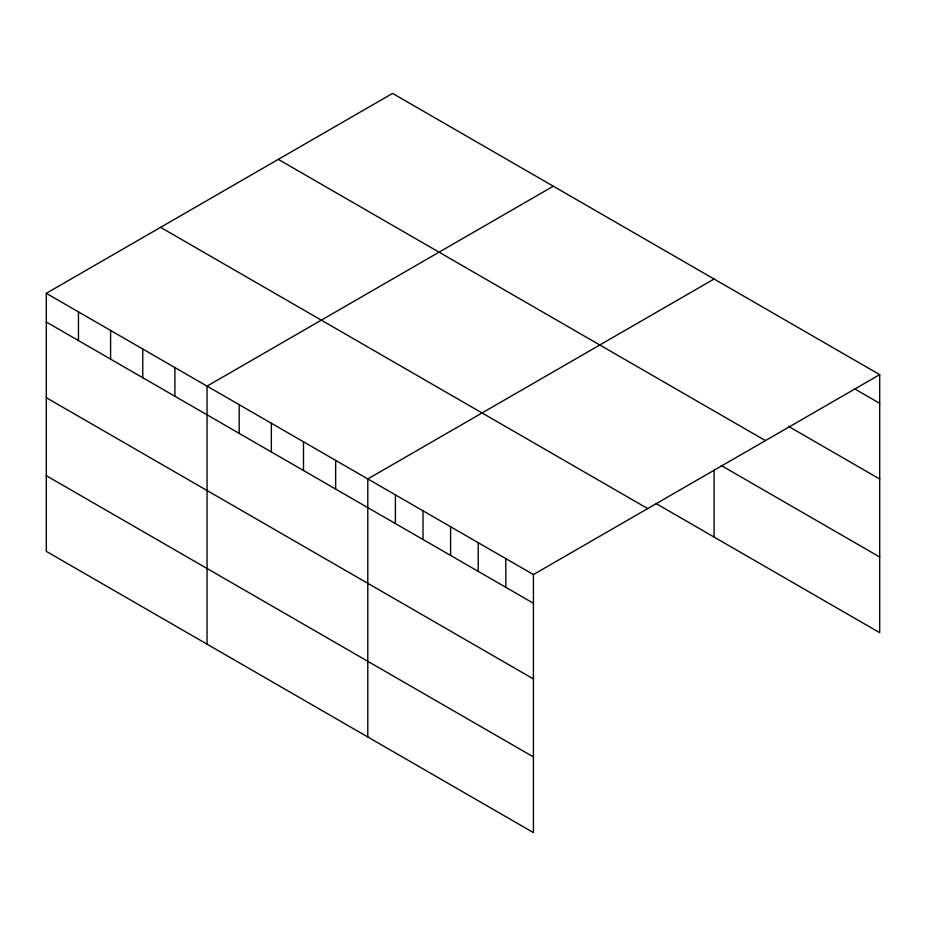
<?xml version="1.0" encoding="UTF-8"?>
<svg xmlns="http://www.w3.org/2000/svg" width="926" height="926" viewBox="0 0 926 926"><rect width="100%" height="100%" fill="white"/><g stroke="black" fill="none" stroke-linecap="round" stroke-linejoin="round"><path stroke-width="1.39" d="M46.3 293.322L533.422 574.56L533.422 832.601L46.3 551.364L46.3 293.322L392.578 93.399L879.7 374.636L879.7 632.678L655.967 503.501M553.331 186.207L207.054 386.13L207.054 644.172M714.085 279.015L367.796 478.939L367.796 736.98M533.422 574.56L879.7 374.636M854.501 388.781L879.7 403.331M788.489 426.354L879.7 479.02M278.309 159.376L765.432 440.602M721.285 465.535L879.7 557.001M160.568 227.345L647.691 508.582M46.3 322.017L533.422 603.254M46.3 397.705L533.422 678.943M46.3 475.686L533.422 756.924M714.085 469.783L714.085 537.057M505.816 558.621L505.816 587.315M478.21 542.682L478.21 571.388M450.603 526.744L450.603 555.45M423.008 510.805L423.008 539.511M395.402 494.878L395.402 523.572M335.652 460.372L335.652 489.078M303.496 441.818L303.496 470.512M271.353 423.251L271.353 451.957M239.197 404.685L239.197 433.391M174.898 367.564L174.898 396.27M142.754 349.009L142.754 377.704M110.599 330.443L110.599 359.149M78.455 311.877L78.455 340.583"/></g></svg>
